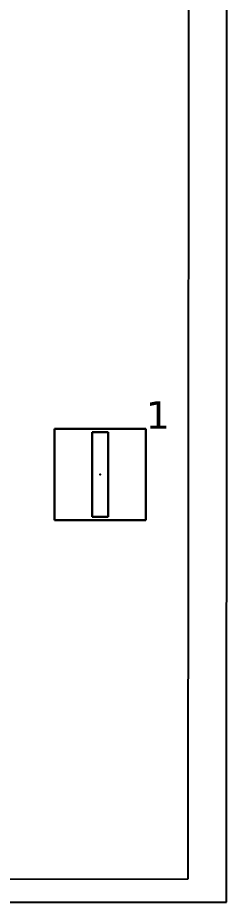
# Model space of a CAD drawing. Header units: inches. Extents: x -2 to 23.6, y -0.2 to 13.5.
# Drawn here: x 16.87 to 18.24, y 0.84 to 6.62 of the extents above; entities that cross this region are included whole.
import ezdxf

# ---------------------------------------------------------------- set-up
doc = ezdxf.new("R2010")
doc.units = ezdxf.units.IN
doc.header["$MEASUREMENT"] = 0
for name, color, linetype, true_color in [('DLX_CONT', 7, 'Continuous', 0x969696), ('DLX_LUM', 7, 'Continuous', 0xffd400), ('DLX_LUMKEY_IDX', 7, 'Continuous', 0x969696)]:
    doc.layers.add(name, color=color, linetype=linetype, true_color=true_color)
doc.layers.add('PUNTO LUMINARIA', color=7, linetype='Continuous')
doc.styles.add('TableTextStyle', font='')
doc.styles.get('TableTextStyle').set_extended_font_data('VERDANA.TTF')

msp = doc.modelspace()

# ---------------------------------------------------------------- linework, layer by layer
at = {"layer": 'DLX_CONT'}
for points in [[(17.9832, 0.9933, 0), (17.9885, 8.8282, 0)], [(18.2332, 0.84, 0), (18.2385, 8.6772, 0)], [(16.7792, 0.992, 0), (17.9832, 0.9933, 0)], [(11.2799, 0.84, 0), (18.2332, 0.84, 0)]]:
    msp.add_polyline3d(points, dxfattribs=at)
at = {"layer": 'DLX_LUM'}
for points in [[(17.7052, 3.934, 0), (17.1082, 3.9338, 0)], [(17.1082, 3.9338, 0), (17.7052, 3.934, 0)], [(17.1082, 3.9338, 0), (17.7052, 3.934, 0)], [(17.7052, 3.934, 0), (17.1082, 3.9338, 0)], [(17.1082, 3.9338, 0), (17.1084, 3.3368, 0)], [(17.1084, 3.3368, 0), (17.1082, 3.9338, 0)], [(17.1082, 3.9338, 0), (17.1082, 3.9338, 0)], [(17.1082, 3.9338, 0), (17.1082, 3.9338, 0)], [(17.1084, 3.3368, 0), (17.1082, 3.9338, 0)], [(17.1082, 3.9338, 0), (17.1084, 3.3368, 0)], [(17.7054, 3.337, 0), (17.7052, 3.934, 0)], [(17.7052, 3.934, 0), (17.7052, 3.934, 0)], [(17.7052, 3.934, 0), (17.7054, 3.337, 0)], [(17.7052, 3.934, 0), (17.7052, 3.934, 0)], [(17.7052, 3.934, 0), (17.7054, 3.337, 0)], [(17.7054, 3.337, 0), (17.7052, 3.934, 0)], [(17.3542, 3.9114, 0), (17.3544, 3.3594, 0)], [(17.4592, 3.9114, 0), (17.3542, 3.9114, 0)], [(17.3544, 3.3594, 0), (17.3542, 3.9114, 0)], [(17.3542, 3.9114, 0), (17.4592, 3.9114, 0)], [(17.4594, 3.3594, 0), (17.4592, 3.9114, 0)], [(17.4592, 3.9114, 0), (17.4594, 3.3594, 0)], [(17.3544, 3.3594, 0), (17.4594, 3.3594, 0)], [(17.4594, 3.3594, 0), (17.3544, 3.3594, 0)], [(17.1084, 3.3368, 0), (17.7054, 3.337, 0)], [(17.7054, 3.337, 0), (17.1084, 3.3368, 0)], [(17.7054, 3.337, 0), (17.1084, 3.3368, 0)], [(17.1084, 3.3368, 0), (17.7054, 3.337, 0)], [(17.1084, 3.3368, 0), (17.1084, 3.3368, 0)], [(17.1084, 3.3368, 0), (17.1084, 3.3368, 0)], [(17.7054, 3.337, 0), (17.7054, 3.337, 0)], [(17.7054, 3.337, 0), (17.7054, 3.337, 0)]]:
    msp.add_polyline3d(points, dxfattribs=at)
at = {"layer": 'PUNTO LUMINARIA'}
msp.add_point((17.4067, 3.6354), dxfattribs=at)

# ---------------------------------------------------------------- texts
at = {"layer": 'DLX_LUMKEY_IDX', "style": 'TableTextStyle'}
msp.add_text('1', height=0.18, dxfattribs=at).set_placement((17.7052, 3.934))

doc.saveas('drawing.dxf')
